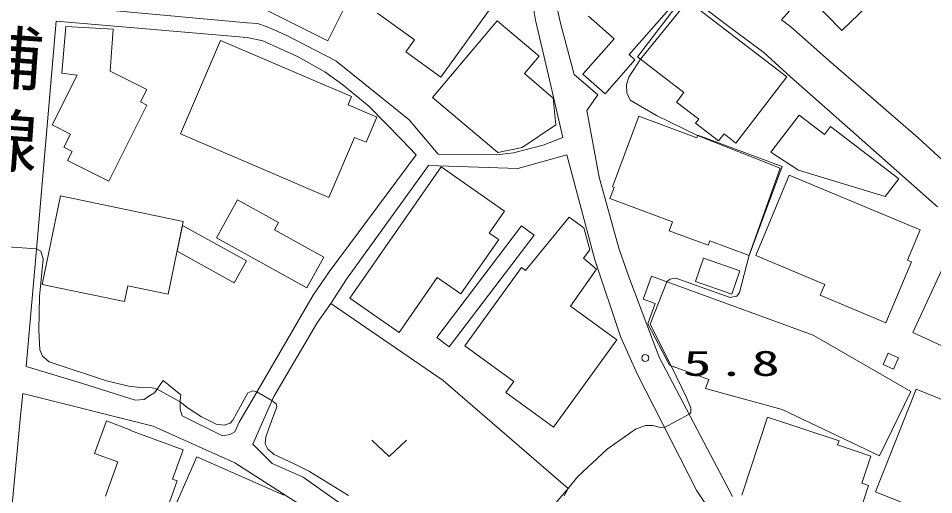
# Model space of a CAD drawing. Units: millimetres on the paper. Extents: x 20 to 1662, y 20 to 574.
# Drawn here: x 47.48 to 67.33, y 135.47 to 145.79 of the extents above; entities that cross this region are included whole.
import ezdxf

# ---------------------------------------------------------------- set-up
doc = ezdxf.new("R2010")
doc.units = ezdxf.units.MM
doc.layers.add('D-SUV', color=8, linetype='Continuous', lineweight=13)
doc.styles.add('@ＭＳ ゴシック', font='')
doc.styles.add('ＭＳ ゴシック', font='')
doc.styles.get('@ＭＳ ゴシック').set_extended_font_data('@MS Gothic')
doc.styles.get('ＭＳ ゴシック').set_extended_font_data('MS Gothic')

msp = doc.modelspace()

# ---------------------------------------------------------------- linework, layer by layer
at = {"layer": 'D-SUV'}
for p, q in [((58.697, 145.743), (58.237, 148.605)), ((66.871, 147.015), (65.339, 145.519)), ((59.243, 145.653), (58.991, 146.761)), ((54.793, 146.505), (54.193, 145.301)), ((61.599, 146.579), (63.115, 145.439)), ((61.827, 146.253), (60.723, 145.001)), ((60.903, 144.951), (61.897, 146.245)), ((61.897, 146.245), (64.145, 144.517)), ((64.529, 146.317), (64.029, 145.755)), ((48.339, 146.061), (52.445, 145.689)), ((57.823, 146.145), (56.641, 144.511)), ((60.971, 144.899), (62.001, 146.165)), ((65.339, 145.519), (64.655, 146.221)), ((54.193, 145.301), (52.751, 146.019)), ((56.071, 145.321), (55.273, 145.897)), ((47.905, 141.109), (48.307, 145.725)), ((48.307, 145.725), (52.443, 145.369)), ((52.445, 145.689), (52.669, 145.675)), ((52.669, 145.675), (52.877, 145.601)), ((56.465, 144.069), (57.865, 145.731)), ((57.865, 145.731), (58.775, 144.965)), ((59.009, 144.421), (58.697, 145.743)), ((59.531, 144.571), (59.243, 145.653)), ((60.399, 145.345), (59.845, 145.835)), ((64.029, 145.755), (64.227, 145.603)), ((48.425, 144.601), (48.513, 145.609)), ((48.513, 145.609), (49.543, 145.549)), ((49.543, 145.549), (49.473, 144.641)), ((52.877, 145.601), (53.293, 145.423)), ((64.227, 145.603), (65.047, 144.877)), ((50.997, 143.285), (51.865, 145.309)), ((51.865, 145.309), (54.707, 144.093)), ((52.443, 145.369), (52.785, 145.295)), ((52.785, 145.295), (53.549, 144.953)), ((53.293, 145.423), (54.369, 144.867)), ((55.883, 145.059), (56.071, 145.321)), ((59.721, 144.579), (60.399, 145.345)), ((63.115, 145.439), (63.645, 145.049)), ((56.641, 144.511), (55.883, 145.059)), ((53.549, 144.953), (54.129, 144.627)), ((54.369, 144.867), (55.959, 143.589)), ((58.775, 144.965), (58.457, 144.589)), ((60.851, 144.887), (60.203, 144.153)), ((60.721, 144.513), (60.971, 144.899)), ((60.723, 145.001), (60.851, 144.887)), ((61.909, 144.177), (60.903, 144.951)), ((63.645, 145.049), (64.225, 144.519)), ((65.047, 144.877), (66.987, 143.195)), ((47.905, 141.109), (48.205, 144.551)), ((48.219, 143.479), (48.761, 144.557)), ((48.423, 144.599), (48.425, 144.601)), ((48.761, 144.557), (48.423, 144.599)), ((49.473, 144.641), (50.267, 144.243)), ((54.129, 144.627), (54.517, 144.343)), ((58.457, 144.589), (59.081, 144.059)), ((60.049, 144.129), (59.531, 144.571)), ((60.203, 144.153), (59.721, 144.579)), ((60.671, 144.353), (60.721, 144.513)), ((64.145, 144.517), (63.041, 143.083)), ((64.225, 144.519), (65.461, 143.425)), ((54.517, 144.343), (55.081, 143.883)), ((59.289, 143.203), (59.009, 144.421)), ((60.675, 144.171), (60.671, 144.353)), ((50.267, 144.243), (50.131, 143.975)), ((54.707, 144.093), (54.631, 143.911)), ((57.881, 142.877), (56.465, 144.069)), ((59.809, 143.789), (60.049, 144.129)), ((60.745, 144.011), (60.675, 144.171)), ((61.751, 143.971), (61.909, 144.177)), ((50.271, 143.905), (49.443, 142.259)), ((50.131, 143.975), (50.271, 143.905)), ((54.631, 143.911), (55.255, 143.643)), ((55.081, 143.883), (55.795, 143.155)), ((59.081, 144.059), (59.137, 143.475)), ((61.315, 143.683), (60.745, 144.011)), ((62.233, 143.601), (61.751, 143.971)), ((60.075, 142.343), (59.809, 143.789)), ((62.209, 143.247), (61.315, 143.683)), ((63.799, 142.885), (64.413, 143.685)), ((64.413, 143.685), (64.957, 143.269)), ((48.617, 143.277), (48.219, 143.479)), ((55.255, 143.643), (55.023, 143.101)), ((55.959, 143.589), (56.585, 142.845)), ((59.137, 143.475), (58.405, 142.989)), ((60.363, 142.133), (60.933, 143.663)), ((60.933, 143.663), (62.189, 143.195)), ((62.165, 143.515), (62.233, 143.601)), ((62.665, 143.129), (62.165, 143.515)), ((48.473, 142.993), (48.617, 143.277)), ((54.217, 141.907), (50.997, 143.285)), ((62.783, 143.281), (62.665, 143.129)), ((63.041, 143.083), (62.783, 143.281)), ((64.957, 143.269), (65.093, 143.445)), ((65.093, 143.445), (66.573, 142.311)), ((65.461, 143.425), (67.409, 141.705)), ((54.773, 143.207), (54.217, 141.907)), ((55.023, 143.101), (54.773, 143.207)), ((55.795, 143.155), (56.107, 142.827)), ((58.859, 143.039), (59.289, 143.203)), ((62.189, 143.195), (62.213, 143.257)), ((64.001, 142.539), (62.209, 143.247)), ((62.213, 143.257), (64.043, 142.575)), ((66.987, 143.195), (67.865, 142.391)), ((48.651, 142.903), (48.473, 142.993)), ((48.553, 142.707), (48.651, 142.903)), ((57.849, 142.831), (58.219, 142.875)), ((58.405, 142.989), (57.881, 142.877)), ((58.219, 142.875), (58.859, 143.039)), ((64.393, 142.497), (63.799, 142.885)), ((49.443, 142.259), (48.553, 142.707)), ((56.107, 142.827), (54.219, 140.291)), ((56.585, 142.845), (57.849, 142.831)), ((59.371, 142.831), (58.309, 142.535)), ((59.371, 142.831), (58.311, 142.535)), ((59.979, 140.557), (59.371, 142.831)), ((56.379, 142.599), (54.601, 140.137)), ((56.379, 142.599), (54.601, 140.137)), ((54.671, 139.723), (56.649, 142.567)), ((58.311, 142.535), (56.379, 142.599)), ((58.309, 142.535), (56.379, 142.599)), ((56.649, 142.567), (58.023, 141.611)), ((64.043, 142.575), (63.325, 140.651)), ((63.327, 140.653), (64.001, 142.539)), ((66.277, 141.923), (64.393, 142.497)), ((60.505, 140.807), (60.075, 142.343)), ((63.469, 140.647), (64.195, 142.385)), ((64.195, 142.385), (67.033, 141.201)), ((66.573, 142.311), (66.277, 141.923)), ((60.309, 141.883), (60.397, 142.121)), ((60.397, 142.121), (60.363, 142.133)), ((48.001, 140.023), (48.401, 141.939)), ((48.401, 141.939), (51.061, 141.383)), ((61.667, 141.377), (60.309, 141.883)), ((51.777, 141.033), (52.233, 141.857)), ((52.233, 141.857), (53.125, 141.365)), ((58.023, 141.611), (57.691, 141.135)), ((51.061, 141.383), (50.731, 139.807)), ((50.929, 140.745), (51.043, 141.301)), ((51.043, 141.301), (52.429, 140.533)), ((53.125, 141.365), (53.037, 141.205)), ((56.557, 138.873), (58.393, 141.291)), ((58.393, 141.291), (58.663, 141.087)), ((58.475, 140.325), (59.423, 141.479)), ((59.423, 141.479), (59.743, 141.245)), ((61.595, 141.183), (61.667, 141.377)), ((47.653, 138.241), (47.905, 141.109)), ((47.653, 138.241), (47.905, 141.109)), ((53.037, 141.205), (54.109, 140.615)), ((58.663, 141.087), (56.827, 138.669)), ((57.691, 141.135), (57.897, 140.991)), ((59.743, 141.245), (59.871, 140.771)), ((62.435, 140.869), (61.595, 141.183)), ((67.033, 141.201), (66.759, 140.545)), ((47.877, 140.793), (46.195, 140.911)), ((53.741, 139.947), (51.777, 141.033)), ((57.897, 140.991), (57.079, 139.815)), ((62.473, 140.969), (62.435, 140.869)), ((63.325, 140.651), (62.473, 140.969)), ((47.973, 140.743), (47.877, 140.793)), ((48.023, 140.579), (47.973, 140.743)), ((52.165, 140.057), (50.929, 140.745)), ((59.871, 140.771), (59.735, 140.587)), ((60.719, 140.189), (60.505, 140.807)), ((47.941, 139.757), (48.023, 140.579)), ((52.429, 140.533), (52.165, 140.057)), ((54.109, 140.615), (53.741, 139.947)), ((59.735, 140.587), (60.019, 140.355)), ((60.539, 138.891), (59.979, 140.557)), ((62.161, 140.081), (62.335, 140.587)), ((62.335, 140.587), (63.127, 140.315)), ((63.117, 139.843), (63.327, 140.653)), ((64.969, 140.021), (63.469, 140.647)), ((66.843, 140.509), (66.293, 139.191)), ((66.759, 140.545), (66.843, 140.509)), ((66.873, 138.981), (67.627, 140.603)), ((54.219, 140.291), (53.875, 139.787)), ((57.161, 138.693), (58.393, 140.385)), ((58.393, 140.385), (58.475, 140.325)), ((60.019, 140.355), (59.453, 139.553)), ((63.127, 140.315), (62.953, 139.809)), ((54.601, 140.137), (54.259, 139.607)), ((54.601, 140.137), (54.259, 139.607)), ((56.565, 140.171), (55.737, 138.979)), ((57.079, 139.815), (56.565, 140.171)), ((61.377, 138.445), (60.719, 140.189)), ((61.031, 139.699), (61.213, 140.199)), ((61.213, 140.199), (64.711, 138.921)), ((61.543, 140.077), (61.605, 140.133)), ((61.605, 140.133), (61.737, 140.153)), ((61.737, 140.153), (62.917, 139.737)), ((49.785, 139.651), (48.001, 140.023)), ((49.857, 139.989), (49.785, 139.651)), ((50.731, 139.807), (49.857, 139.989)), ((61.179, 139.157), (61.543, 140.077)), ((62.953, 139.809), (62.161, 140.081)), ((64.869, 139.785), (64.969, 140.021)), ((47.929, 139.031), (47.941, 139.757)), ((53.875, 139.787), (52.553, 137.513)), ((55.737, 138.979), (54.671, 139.723)), ((61.287, 139.607), (61.031, 139.699)), ((62.917, 139.737), (63.059, 139.765)), ((63.059, 139.765), (63.117, 139.843)), ((66.293, 139.191), (64.869, 139.785)), ((54.259, 139.607), (53.963, 139.187)), ((54.259, 139.607), (56.691, 137.939)), ((59.453, 139.553), (60.461, 138.819)), ((61.127, 139.167), (61.287, 139.607)), ((53.963, 139.187), (53.023, 137.593)), ((61.597, 138.271), (61.127, 139.167)), ((61.633, 138.259), (61.179, 139.157)), ((47.949, 138.607), (47.929, 139.031)), ((64.711, 138.921), (66.831, 137.699)), ((68.039, 138.439), (66.873, 138.981)), ((56.827, 138.669), (56.557, 138.873)), ((60.461, 138.819), (59.087, 136.931)), ((60.899, 138.087), (60.539, 138.891)), ((48.005, 138.467), (47.949, 138.607)), ((58.227, 137.917), (57.161, 138.693)), ((66.229, 138.287), (66.341, 138.531)), ((66.341, 138.531), (66.565, 138.429)), ((48.155, 138.347), (48.005, 138.467)), ((49.397, 137.935), (48.155, 138.347)), ((62.347, 136.607), (61.377, 138.445)), ((66.565, 138.429), (66.453, 138.183)), ((48.857, 137.883), (47.653, 138.241)), ((48.857, 137.883), (47.653, 138.241)), ((62.451, 137.959), (61.597, 138.271)), ((61.965, 137.573), (61.633, 138.259)), ((66.453, 138.183), (66.229, 138.287)), ((49.883, 137.815), (49.397, 137.935)), ((50.627, 137.943), (50.433, 137.675)), ((50.627, 137.943), (51.005, 137.631)), ((56.691, 137.939), (59.401, 135.599)), ((58.055, 137.681), (58.227, 137.917)), ((62.193, 135.547), (60.899, 138.087)), ((62.381, 137.767), (62.451, 137.959)), ((50.017, 137.511), (48.857, 137.883)), ((50.135, 137.787), (49.883, 137.815)), ((50.383, 137.779), (50.135, 137.787)), ((50.491, 137.755), (50.383, 137.779)), ((50.991, 137.481), (50.491, 137.755)), ((52.571, 137.715), (52.463, 137.669)), ((52.657, 137.693), (52.571, 137.715)), ((64.039, 137.311), (62.381, 137.767)), ((66.063, 135.525), (66.949, 137.749)), ((66.949, 137.749), (68.097, 137.291)), ((47.529, 137.173), (47.581, 137.657)), ((47.581, 137.657), (50.405, 136.947)), ((50.211, 137.527), (50.017, 137.511)), ((50.315, 137.601), (50.211, 137.527)), ((50.433, 137.675), (50.315, 137.601)), ((50.991, 137.499), (51.005, 137.631)), ((52.463, 137.669), (52.213, 137.227)), ((52.553, 137.513), (52.269, 137.037)), ((53.023, 137.593), (52.567, 136.559)), ((52.983, 137.503), (52.657, 137.693)), ((59.087, 136.931), (58.055, 137.681)), ((62.063, 137.341), (61.965, 137.573)), ((66.831, 137.699), (66.153, 136.305)), ((50.991, 137.319), (50.991, 137.499)), ((51.167, 137.341), (50.991, 137.481)), ((51.035, 137.171), (50.991, 137.319)), ((51.453, 137.149), (51.167, 137.341)), ((52.969, 137.061), (53.085, 137.369)), ((53.071, 137.433), (52.983, 137.503)), ((53.085, 137.369), (53.071, 137.433)), ((62.059, 137.239), (62.063, 137.341)), ((47.245, 134.157), (47.529, 137.173)), ((51.913, 136.741), (51.035, 137.171)), ((51.775, 136.997), (51.453, 137.149)), ((52.213, 137.227), (52.131, 137.079)), ((61.491, 136.925), (62.029, 137.209)), ((62.029, 137.209), (62.059, 137.239)), ((63.165, 135.457), (63.727, 137.145)), ((63.727, 137.145), (65.275, 136.629)), ((66.153, 136.305), (64.039, 137.311)), ((49.137, 136.361), (49.395, 137.063)), ((49.395, 137.063), (49.921, 136.867)), ((50.405, 136.947), (52.179, 136.157)), ((51.949, 136.973), (51.775, 136.997)), ((52.073, 137.013), (51.949, 136.973)), ((52.131, 137.079), (52.073, 137.013)), ((52.269, 137.037), (52.181, 136.829)), ((52.847, 136.721), (52.969, 137.061)), ((60.865, 136.887), (61.079, 136.967)), ((61.079, 136.967), (61.239, 136.967)), ((61.239, 136.967), (61.375, 136.929)), ((61.375, 136.929), (61.491, 136.925)), ((49.921, 136.867), (49.917, 136.857)), ((49.917, 136.857), (51.061, 136.435)), ((52.077, 136.769), (51.913, 136.741)), ((52.181, 136.829), (52.077, 136.769)), ((52.835, 136.567), (52.847, 136.721)), ((60.247, 136.455), (60.865, 136.887)), ((52.567, 136.559), (52.987, 136.139)), ((52.891, 136.453), (52.835, 136.567)), ((55.523, 136.296), (55.148, 136.646)), ((55.898, 136.646), (55.523, 136.296)), ((62.965, 135.423), (62.347, 136.607)), ((65.275, 136.629), (65.245, 136.543)), ((65.245, 136.543), (65.965, 136.303)), ((49.645, 136.175), (49.137, 136.361)), ((51.061, 136.435), (50.827, 135.803)), ((53.033, 136.337), (52.891, 136.453)), ((53.467, 136.133), (53.033, 136.337)), ((59.615, 135.859), (60.247, 136.455)), ((49.373, 135.433), (49.645, 136.175)), ((50.597, 134.569), (51.353, 136.289)), ((51.353, 136.289), (53.239, 135.459)), ((52.179, 136.157), (54.151, 134.897)), ((52.987, 136.139), (53.657, 135.843)), ((53.797, 135.971), (53.467, 136.133)), ((65.965, 136.303), (65.769, 135.713)), ((54.641, 135.451), (53.797, 135.971)), ((50.931, 135.765), (50.637, 134.967)), ((50.827, 135.803), (50.931, 135.765)), ((53.657, 135.843), (56.447, 133.881)), ((59.401, 135.599), (59.615, 135.859)), ((59.401, 135.599), (57.119, 132.977)), ((59.317, 135.443), (59.401, 135.599)), ((63.125, 134.187), (62.193, 135.547)), ((65.917, 135.665), (65.397, 134.107)), ((65.769, 135.713), (65.917, 135.665)), ((66.657, 135.289), (66.063, 135.525))]:
    msp.add_line(p, q, dxfattribs=at)
msp.add_circle((61.075, 138.427), 0.075, dxfattribs=at)

# ---------------------------------------------------------------- texts
at = {"layer": 'D-SUV', "insert": (47.256, 154.725), "char_height": 1.1, "attachment_point": 7, "rotation": 266, "style": '@ＭＳ ゴシック'}
msp.add_mtext('\\T1.2;県道深溝西浦線', dxfattribs=at)
at = {"layer": 'D-SUV', "insert": (61.893, 138.031), "char_height": 0.5499, "attachment_point": 7, "style": 'ＭＳ ゴシック'}
msp.add_mtext('\\T1.2;\\W1.65;5.8', dxfattribs=at)

doc.saveas('drawing.dxf')
